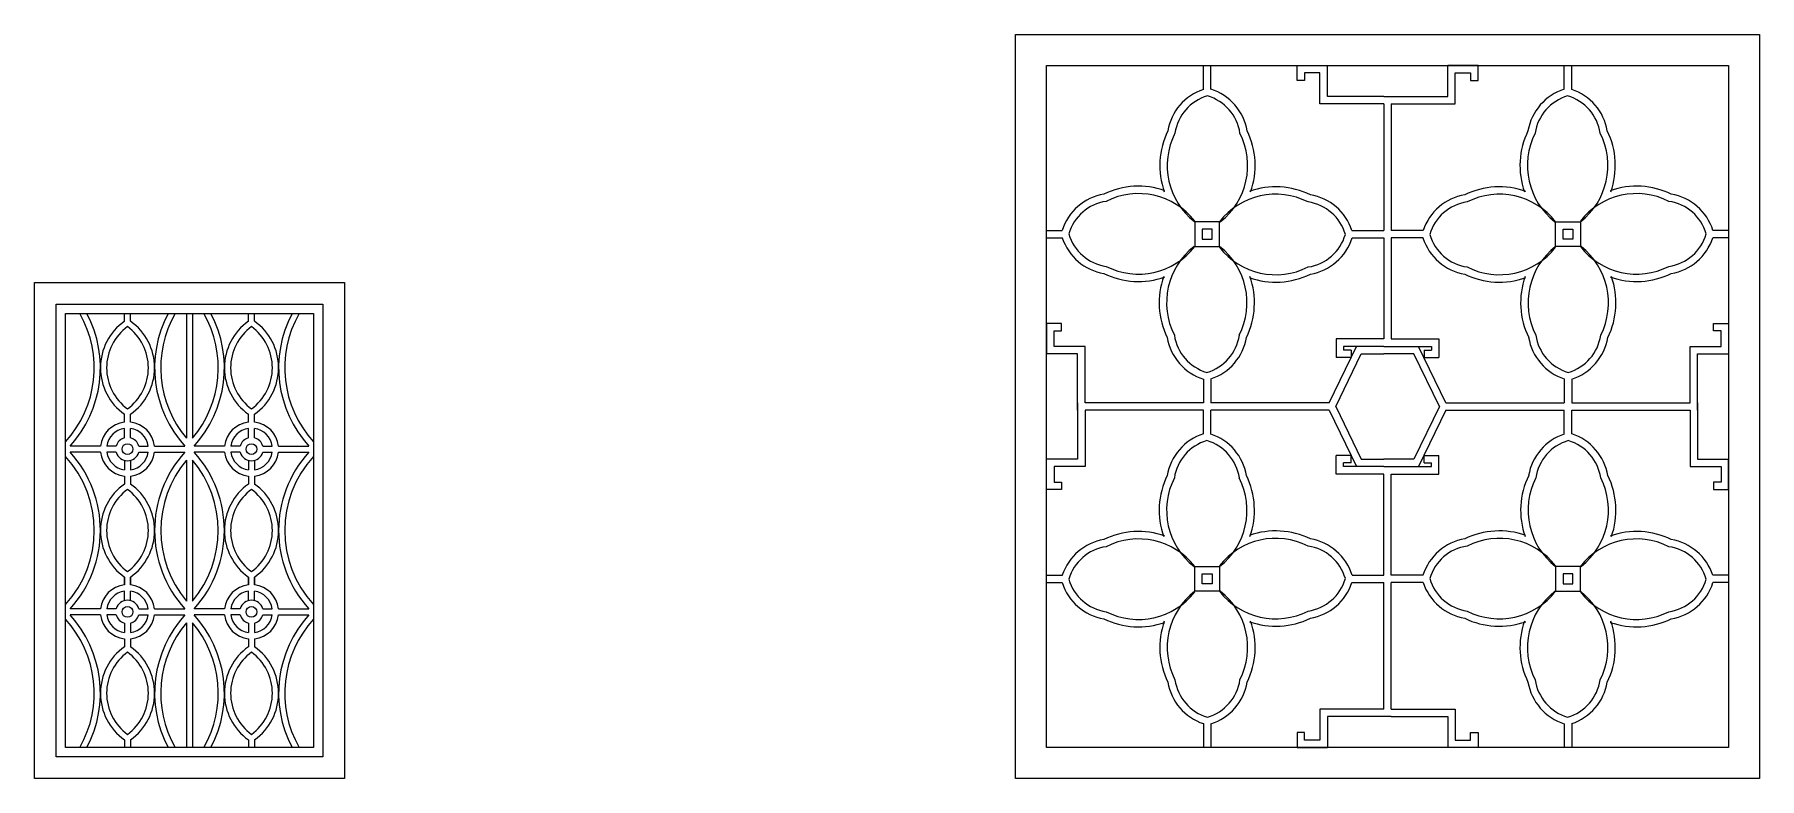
# Model space of a CAD drawing. Header units: millimetres. Extents: x 2621 to 26934, y 11979 to 27988.
# Drawn here: x 8646 to 11428, y 15714 to 16914 of the extents above; entities that cross this region are included whole.
import ezdxf

# ---------------------------------------------------------------- set-up
doc = ezdxf.new("R2010")
doc.units = ezdxf.units.MM

# ---------------------------------------------------------------- blocks, each defined once
blk = doc.blocks.new('A$C35255701')
for p, q in [((0, 0), (0, 800)), ((0, 800), (500, 800)), ((500, 800), (500, 0)), ((35, 35), (35, 765)), ((35, 765), (465, 765)), ((465, 765), (465, 35)), ((50, 50), (50, 750)), ((50, 750), (450, 750)), ((145, 737.5), (145, 750)), ((155, 737.5), (155, 750)), ((245, 750), (245, 548.8)), ((255, 750), (255, 548.8)), ((345, 737.5), (345, 750)), ((355, 737.5), (355, 750)), ((450, 750), (450, 50)), ((145, 574.7), (145, 587.5)), ((155, 574.7), (155, 587.5)), ((345, 574.7), (345, 587.5)), ((355, 574.7), (355, 587.5)), ((145, 549.3), (145, 564.6)), ((155, 549.3), (155, 564.6)), ((345, 549.3), (345, 564.6)), ((355, 549.3), (355, 564.6)), ((106.5, 536.3), (57.3, 536.3)), ((131.9, 536.3), (116.6, 536.3)), ((168.1, 536.3), (183.4, 536.3)), ((193.5, 536.3), (242.7, 536.3)), ((306.5, 536.3), (257.3, 536.3)), ((331.9, 536.3), (316.6, 536.3)), ((368.1, 536.3), (383.4, 536.3)), ((393.5, 536.3), (442.7, 536.3)), ((106.5, 526.3), (57.3, 526.3)), ((131.9, 526.3), (116.6, 526.3)), ((145, 513.2), (145, 497.9)), ((155, 513.2), (155, 497.9)), ((168.1, 526.3), (183.4, 526.3)), ((193.5, 526.3), (242.7, 526.3)), ((245, 513.7), (245, 286.3)), ((255, 513.7), (255, 286.3)), ((306.5, 526.3), (257.3, 526.3)), ((331.9, 526.3), (316.6, 526.3)), ((345, 513.2), (345, 497.9)), ((355, 513.2), (355, 497.9)), ((368.1, 526.3), (383.4, 526.3)), ((393.5, 526.3), (442.7, 526.3)), ((145, 487.8), (145, 475)), ((155, 487.8), (155, 475)), ((345, 487.8), (345, 475)), ((355, 487.8), (355, 475)), ((145, 312.2), (145, 325)), ((145, 325), (145, 312.5)), ((155, 312.2), (155, 325)), ((155, 325), (155, 312.5)), ((345, 325), (345, 312.5)), ((345, 312.2), (345, 325)), ((355, 325), (355, 312.5)), ((355, 312.2), (355, 325)), ((145, 286.8), (145, 302.1)), ((155, 286.8), (155, 302.1)), ((345, 286.8), (345, 302.1)), ((355, 286.8), (355, 302.1)), ((106.5, 273.8), (57.3, 273.8)), ((106.5, 263.8), (57.3, 263.8)), ((131.9, 273.8), (116.6, 273.8)), ((131.9, 263.8), (116.6, 263.8)), ((145, 250.7), (145, 235.4)), ((155, 250.7), (155, 235.4)), ((168.1, 273.8), (183.4, 273.8)), ((168.1, 263.8), (183.4, 263.8)), ((193.5, 273.8), (242.7, 273.8)), ((193.5, 263.8), (242.7, 263.8)), ((245, 251.2), (245, 50)), ((255, 251.2), (255, 50)), ((306.5, 273.8), (257.3, 273.8)), ((306.5, 263.8), (257.3, 263.8)), ((331.9, 273.8), (316.6, 273.8)), ((331.9, 263.8), (316.6, 263.8)), ((345, 250.7), (345, 235.4)), ((355, 250.7), (355, 235.4)), ((368.1, 273.8), (383.4, 273.8)), ((368.1, 263.8), (383.4, 263.8)), ((393.5, 273.8), (442.7, 273.8)), ((393.5, 263.8), (442.7, 263.8)), ((145, 225.3), (145, 212.5)), ((155, 225.3), (155, 212.5)), ((345, 225.3), (345, 212.5)), ((355, 225.3), (355, 212.5)), ((145, 62.5), (145, 50)), ((155, 62.5), (155, 50)), ((345, 62.5), (345, 50)), ((355, 62.5), (355, 50)), ((465, 35), (35, 35)), ((450, 50), (50, 50)), ((500, 0), (0, 0))]:
    blk.add_line(p, q)
for centre in [(150, 531.3), (350, 531.3), (150, 268.8), (350, 268.8)]:
    blk.add_circle(centre, 8.75)
for centre, radius, start, end in [((-81.1, 662.5), 177.4, 317.665, 29.5622), ((-81.1, 662.5), 187.4, 317.6339, 27.842), ((198.3, 662.5), 92, 125.3727, 234.6273), ((198.4, 662.5), 82.1, 126.0906, 233.9094), ((101.6, 662.5), 82.1, 306.0906, 53.9094), ((101.7, 662.5), 92, 305.3727, 54.6273), ((381.1, 662.5), 187.4, 152.158, 222.3661), ((381.1, 662.5), 177.4, 150.4378, 219.878), ((118.9, 662.5), 177.4, 320.122, 29.5622), ((118.9, 662.5), 187.4, 317.6339, 27.842), ((398.3, 662.5), 92, 125.3727, 234.6273), ((398.4, 662.5), 82.1, 126.0906, 233.9094), ((301.6, 662.5), 82.1, 306.0906, 53.9094), ((301.7, 662.5), 92, 305.3727, 54.6273), ((581.1, 662.5), 187.4, 152.158, 222.3661), ((581.1, 662.5), 177.4, 150.4378, 222.335), ((150, 531.3), 43.8, 96.5624, 173.4376), ((150, 531.3), 33.8, 98.5196, 171.4804), ((150, 531.3), 43.8, 6.5624, 83.4376), ((150, 531.3), 33.8, 8.5196, 81.4804), ((350, 531.3), 43.8, 96.5624, 173.4376), ((350, 531.3), 33.8, 98.5196, 171.4804), ((350, 531.3), 43.8, 6.5624, 83.4376), ((350, 531.3), 33.8, 8.5196, 81.4804), ((150, 531.3), 18.8, 105.466, 164.534), ((150, 531.3), 18.8, 15.466, 74.534), ((350, 531.3), 18.8, 105.466, 164.534), ((350, 531.3), 18.8, 15.466, 74.534), ((-81.1, 400), 177.4, 317.665, 42.335), ((-81.1, 400), 187.4, 317.6339, 42.3661), ((150, 531.3), 43.8, 186.5624, 263.4376), ((150, 531.3), 33.8, 188.5196, 261.4804), ((150, 531.3), 18.8, 195.466, 344.534), ((150, 531.3), 43.8, 276.5624, 353.4376), ((150, 531.3), 33.8, 278.5196, 351.4804), ((381.1, 400), 187.4, 137.6339, 222.3661), ((381.1, 400), 177.4, 140.122, 219.878), ((118.9, 400), 177.4, 320.122, 39.878), ((118.9, 400), 187.4, 317.6339, 42.3661), ((350, 531.3), 43.8, 186.5624, 263.4376), ((350, 531.3), 33.8, 188.5196, 261.4804), ((350, 531.3), 18.8, 195.466, 344.534), ((350, 531.3), 33.8, 278.5196, 351.4804), ((350, 531.3), 43.8, 276.5624, 353.4376), ((581.1, 400), 187.4, 137.6339, 222.3661), ((581.1, 400), 177.4, 137.665, 222.335), ((198.3, 400), 92, 125.3727, 234.6273), ((101.7, 400), 92, 305.3727, 54.6273), ((398.3, 400), 92, 125.3727, 234.6273), ((301.7, 400), 92, 305.3727, 54.6273), ((198.4, 400), 82.1, 126.0906, 233.9094), ((101.6, 400), 82.1, 306.0906, 53.9094), ((398.4, 400), 82.1, 126.0906, 233.9094), ((301.6, 400), 82.1, 306.0906, 53.9094), ((150, 268.8), 43.8, 96.5624, 173.4376), ((150, 268.8), 43.8, 6.5624, 83.4376), ((350, 268.8), 43.8, 96.5624, 173.4376), ((350, 268.8), 43.8, 6.5624, 83.4376), ((150, 268.8), 33.8, 98.5196, 171.4804), ((150, 268.8), 18.8, 15.466, 164.534), ((150, 268.8), 33.8, 8.5196, 81.4804), ((350, 268.8), 33.8, 98.5196, 171.4804), ((350, 268.8), 18.8, 15.466, 164.534), ((350, 268.8), 33.8, 8.5196, 81.4804), ((-81.1, 137.5), 177.4, 330.4378, 42.335), ((-81.1, 137.5), 187.4, 332.158, 42.3661), ((150, 268.8), 43.8, 186.5624, 263.4376), ((150, 268.8), 33.8, 188.5196, 261.4804), ((150, 268.8), 18.8, 195.466, 254.534), ((150, 268.8), 18.8, 285.466, 344.534), ((150, 268.8), 43.8, 276.5624, 353.4376), ((150, 268.8), 33.8, 278.5196, 351.4804), ((381.1, 137.5), 187.4, 137.6339, 207.842), ((381.1, 137.5), 177.4, 140.122, 209.5622), ((118.9, 137.5), 177.4, 330.4378, 39.878), ((118.9, 137.5), 187.4, 332.158, 42.3661), ((350, 268.8), 43.8, 186.5624, 263.4376), ((350, 268.8), 33.8, 188.5196, 261.4804), ((350, 268.8), 18.8, 195.466, 254.534), ((350, 268.8), 18.8, 285.466, 344.534), ((350, 268.8), 43.8, 276.5624, 353.4376), ((350, 268.8), 33.8, 278.5196, 351.4804), ((581.1, 137.5), 187.4, 137.6339, 207.842), ((581.1, 137.5), 177.4, 137.665, 209.5622), ((198.3, 137.5), 92, 125.3727, 234.6273), ((198.4, 137.5), 82.1, 126.0906, 233.9094), ((101.6, 137.5), 82.1, 306.0906, 53.9094), ((101.7, 137.5), 92, 305.3727, 54.6273), ((398.3, 137.5), 92, 125.3727, 234.6273), ((398.4, 137.5), 82.1, 126.0906, 233.9094), ((301.6, 137.5), 82.1, 306.0906, 53.9094), ((301.7, 137.5), 92, 305.3727, 54.6273)]:
    blk.add_arc(centre, radius, start, end)
blk = doc.blocks.new('A$C56401FD3')
for p, q in [((0, 0), (0, 1200)), ((0, 1200), (1200, 1200)), ((1200, 1200), (1200, 0)), ((50, 50), (50, 1150)), ((50, 1150), (1150, 1150)), ((303, 1111.5), (303, 1150)), ((315, 1111.8), (315, 1150)), ((454, 1126), (454, 1150)), ((454, 1150), (503, 1150)), ((503, 1100), (503, 1150)), ((697, 1100), (697, 1150)), ((746, 1150), (697, 1150)), ((746, 1126), (746, 1150)), ((885, 1111.8), (885, 1150)), ((897, 1111.5), (897, 1150)), ((1150, 1150), (1150, 50)), ((466, 1126), (454, 1126)), ((491, 1138), (466, 1138)), ((466, 1138), (466, 1126)), ((491, 1088), (491, 1138)), ((709, 1088), (709, 1138)), ((709, 1138), (734, 1138)), ((734, 1138), (734, 1126)), ((734, 1126), (746, 1126)), ((594, 1088), (491, 1088)), ((594, 1100), (503, 1100)), ((594, 1100), (697, 1100)), ((594, 1088), (594, 884)), ((606, 1088), (606, 884)), ((606, 1088), (709, 1088)), ((289, 898), (289, 858)), ((329, 898), (289, 898)), ((329, 858), (329, 898)), ((871, 858), (871, 898)), ((871, 898), (911, 898)), ((911, 898), (911, 858)), ((50, 884), (75.1, 884)), ((50, 872), (75.5, 872)), ((301, 886), (301, 870)), ((317, 886), (301, 886)), ((301, 870), (317, 870)), ((317, 870), (317, 886)), ((542.5, 884), (594, 884)), ((542.8, 872), (594, 872)), ((594, 872), (594, 709)), ((657.5, 884), (606, 884)), ((606, 872), (606, 709)), ((657.2, 872), (606, 872)), ((883, 870), (883, 886)), ((883, 886), (899, 886)), ((899, 870), (883, 870)), ((899, 886), (899, 870)), ((1150, 872), (1124.5, 872)), ((1150, 884), (1124.9, 884)), ((289, 858), (329, 858)), ((911, 858), (871, 858)), ((74, 734), (50, 734)), ((50, 734), (50, 685)), ((74, 722), (74, 734)), ((1126, 722), (1126, 734)), ((1126, 734), (1150, 734)), ((1150, 734), (1150, 685)), ((62, 697), (62, 722)), ((62, 722), (74, 722)), ((112, 697), (62, 697)), ((112, 606), (112, 697)), ((505.9, 606), (550, 697)), ((594, 709), (517.2, 709)), ((517.2, 709), (517.2, 679)), ((544.5, 697), (529.2, 697)), ((529.2, 697), (529.2, 691)), ((594, 697), (544.5, 697)), ((594, 697), (655.5, 697)), ((606, 709), (682.8, 709)), ((694.1, 606), (650, 697)), ((655.5, 697), (670.8, 697)), ((670.8, 697), (670.8, 691)), ((682.8, 709), (682.8, 679)), ((1088, 697), (1138, 697)), ((1088, 606), (1088, 697)), ((1138, 722), (1126, 722)), ((1138, 697), (1138, 722)), ((100, 685), (50, 685)), ((100, 594), (100, 685)), ((516.4, 600), (557.5, 685)), ((541.2, 679), (517.2, 679)), ((541.2, 691), (529.2, 691)), ((541.2, 691), (541.2, 679)), ((557.5, 685), (594, 685)), ((642.5, 685), (594, 685)), ((683.6, 600), (642.5, 685)), ((658.8, 691), (670.8, 691)), ((658.8, 691), (658.8, 679)), ((658.8, 679), (682.8, 679)), ((1100, 685), (1150, 685)), ((1100, 594), (1100, 685)), ((303, 644.2), (303, 606)), ((315, 644.5), (315, 606)), ((885, 644.5), (885, 606)), ((897, 644.2), (897, 606)), ((100, 606), (100, 515)), ((303, 606), (112, 606)), ((303, 606), (112, 606)), ((303, 594), (112, 594)), ((303, 594), (112, 594)), ((112, 594), (112, 503)), ((303, 555.8), (303, 594)), ((505.9, 606), (315, 606)), ((505.9, 606), (315, 606)), ((505.9, 594), (315, 594)), ((505.9, 594), (315, 594)), ((315, 555.5), (315, 594)), ((505.9, 594), (550, 503)), ((516.4, 600), (557.5, 515)), ((683.6, 600), (642.5, 515)), ((694.1, 594), (650, 503)), ((694.1, 606), (885, 606)), ((694.1, 606), (885, 606)), ((694.1, 594), (885, 594)), ((694.1, 594), (885, 594)), ((885, 555.5), (885, 594)), ((897, 606), (1088, 606)), ((897, 606), (1088, 606)), ((897, 594), (1088, 594)), ((897, 594), (1088, 594)), ((897, 555.8), (897, 594)), ((1088, 594), (1088, 503)), ((1100, 606), (1100, 515)), ((100, 515), (50, 515)), ((50, 466), (50, 515)), ((112, 503), (62, 503)), ((62, 503), (62, 478)), ((541.2, 521), (517.2, 521)), ((517.2, 491), (517.2, 521)), ((529.2, 503), (529.2, 509)), ((541.2, 509), (529.2, 509)), ((544.5, 503), (529.2, 503)), ((541.2, 509), (541.2, 521)), ((594, 503), (544.5, 503)), ((557.5, 515), (594, 515)), ((642.5, 515), (594, 515)), ((594, 503), (655.5, 503)), ((655.5, 503), (670.8, 503)), ((658.8, 509), (658.8, 521)), ((658.8, 521), (682.8, 521)), ((658.8, 509), (670.8, 509)), ((670.8, 503), (670.8, 509)), ((682.8, 491), (682.8, 521)), ((1088, 503), (1138, 503)), ((1100, 515), (1150, 515)), ((1138, 503), (1138, 478)), ((1150, 466), (1150, 515)), ((62, 478), (74, 478)), ((74, 478), (74, 466)), ((594, 491), (517.2, 491)), ((594, 328), (594, 491)), ((606, 491), (682.8, 491)), ((606, 328), (606, 491)), ((1138, 478), (1126, 478)), ((1126, 478), (1126, 466)), ((74, 466), (50, 466)), ((1126, 466), (1150, 466)), ((289, 302), (289, 342)), ((289, 342), (329, 342)), ((329, 342), (329, 302)), ((911, 342), (871, 342)), ((871, 342), (871, 302)), ((911, 302), (911, 342)), ((50, 328), (75.5, 328)), ((50, 316), (75.1, 316)), ((301, 314), (301, 330)), ((301, 330), (317, 330)), ((317, 314), (301, 314)), ((317, 330), (317, 314)), ((542.5, 316), (594, 316)), ((542.8, 328), (594, 328)), ((594, 112), (594, 316)), ((657.2, 328), (606, 328)), ((657.5, 316), (606, 316)), ((606, 112), (606, 316)), ((899, 330), (883, 330)), ((883, 330), (883, 314)), ((883, 314), (899, 314)), ((899, 314), (899, 330)), ((1150, 328), (1124.5, 328)), ((1150, 316), (1124.9, 316)), ((329, 302), (289, 302)), ((871, 302), (911, 302)), ((594, 112), (491, 112)), ((491, 112), (491, 62)), ((606, 112), (709, 112)), ((709, 112), (709, 62)), ((303, 88.5), (303, 50)), ((315, 88.2), (315, 50)), ((503, 100), (503, 50)), ((606, 100), (503, 100)), ((606, 100), (697, 100)), ((697, 100), (697, 50)), ((885, 88.2), (885, 50)), ((897, 88.5), (897, 50)), ((466, 74), (454, 74)), ((454, 74), (454, 50)), ((466, 62), (466, 74)), ((491, 62), (466, 62)), ((709, 62), (734, 62)), ((734, 62), (734, 74)), ((734, 74), (746, 74)), ((746, 74), (746, 50)), ((1150, 50), (50, 50)), ((454, 50), (503, 50)), ((746, 50), (697, 50)), ((1200, 0), (0, 0))]:
    blk.add_line(p, q)
for centre, radius, start, end in [((330.1, 1030.1), 85.8, 108.433, 170.3204), ((330.1, 1030.1), 73.8, 106.2226, 171.6488), ((288.9, 1030.1), 73.8, 8.3512, 73.7774), ((288.9, 1030.1), 85.8, 9.6796, 72.2845), ((911.1, 1030.1), 85.8, 107.7155, 170.3204), ((911.1, 1030.1), 73.8, 106.2226, 171.6488), ((869.9, 1030.1), 73.8, 8.3512, 73.7774), ((869.9, 1030.1), 85.8, 9.6796, 71.567), ((359.6, 988.7), 127, 153.916, 199.5448), ((359.6, 988.7), 115, 153.0418, 232.1007), ((259.4, 988.7), 115, 307.8993, 26.9582), ((259.4, 988.7), 127, 340.4552, 26.084), ((940.6, 988.7), 127, 153.916, 199.5448), ((940.6, 988.7), 115, 153.0418, 232.1007), ((840.4, 988.7), 115, 307.8993, 26.9582), ((840.4, 988.7), 127, 340.4552, 26.084), ((198.2, 828.4), 127, 70.4552, 116.084), ((419.7, 827.4), 127, 63.916, 109.5448), ((780.3, 827.4), 127, 70.4552, 116.084), ((1001.8, 828.4), 127, 63.916, 109.5448), ((156.8, 857.9), 85.8, 99.6796, 162.2845), ((156.8, 857.9), 73.8, 98.3512, 163.7774), ((198.2, 828.4), 115, 37.8993, 116.9582), ((419.7, 827.4), 115, 63.0418, 142.1007), ((461.1, 856.9), 73.8, 16.2226, 81.6488), ((461.1, 856.9), 85.8, 18.433, 80.3204), ((738.9, 856.9), 85.8, 99.6796, 161.567), ((738.9, 856.9), 73.8, 98.3512, 163.7774), ((780.3, 827.4), 115, 37.8993, 116.9582), ((1001.8, 828.4), 115, 63.0418, 142.1007), ((1043.2, 857.9), 73.8, 16.2226, 81.6488), ((1043.2, 857.9), 85.8, 17.7155, 80.3204), ((156.8, 899.1), 85.8, 198.433, 260.3204), ((156.8, 899.1), 73.8, 196.2226, 261.6488), ((461.1, 898.1), 73.8, 278.3512, 343.7774), ((461.1, 898.1), 85.8, 279.6796, 342.2845), ((738.9, 898.1), 85.8, 197.7155, 260.3204), ((738.9, 898.1), 73.8, 196.2226, 261.6488), ((1043.2, 899.1), 73.8, 278.3512, 343.7774), ((1043.2, 899.1), 85.8, 279.6796, 341.567), ((198.2, 928.6), 115, 243.0418, 322.1007), ((358.6, 767.3), 115, 127.8993, 206.9582), ((258.3, 767.3), 115, 333.0418, 52.1007), ((419.7, 927.6), 115, 217.8993, 296.9582), ((780.3, 927.6), 115, 243.0418, 322.1007), ((941.7, 767.3), 115, 127.8993, 206.9582), ((1001.8, 928.6), 115, 217.8993, 296.9582), ((841.4, 767.3), 115, 333.0418, 52.1007), ((198.2, 928.6), 127, 243.916, 289.5448), ((358.6, 767.3), 127, 160.4552, 206.084), ((258.3, 767.3), 127, 333.916, 19.5448), ((419.7, 927.6), 127, 250.4552, 296.084), ((780.3, 927.6), 127, 243.916, 289.5448), ((941.7, 767.3), 127, 160.4552, 206.084), ((841.4, 767.3), 127, 333.916, 19.5448), ((1001.8, 928.6), 127, 250.4552, 296.084), ((329.1, 725.9), 85.8, 189.6796, 252.2845), ((329.1, 725.9), 73.8, 188.3512, 253.7774), ((287.9, 725.9), 73.8, 286.2226, 351.6488), ((287.9, 725.9), 85.8, 288.433, 350.3204), ((912.1, 725.9), 85.8, 189.6796, 251.567), ((912.1, 725.9), 73.8, 188.3512, 253.7774), ((870.9, 725.9), 73.8, 286.2226, 351.6488), ((870.9, 725.9), 85.8, 287.7155, 350.3204), ((329.1, 474.1), 85.8, 107.7155, 170.3204), ((329.1, 474.1), 73.8, 106.2226, 171.6488), ((287.9, 474.1), 73.8, 8.3512, 73.7774), ((287.9, 474.1), 85.8, 9.6796, 71.567), ((912.1, 474.1), 85.8, 108.433, 170.3204), ((912.1, 474.1), 73.8, 106.2226, 171.6488), ((870.9, 474.1), 73.8, 8.3512, 73.7774), ((870.9, 474.1), 85.8, 9.6796, 72.2845), ((358.6, 432.7), 127, 153.916, 199.5448), ((358.6, 432.7), 115, 153.0418, 232.1007), ((258.3, 432.7), 115, 307.8993, 26.9582), ((258.3, 432.7), 127, 340.4552, 26.084), ((941.7, 432.7), 127, 153.916, 199.5448), ((941.7, 432.7), 115, 153.0418, 232.1007), ((841.4, 432.7), 115, 307.8993, 26.9582), ((841.4, 432.7), 127, 340.4552, 26.084), ((198.2, 271.4), 127, 70.4552, 116.084), ((419.7, 272.4), 127, 63.916, 109.5448), ((780.3, 272.4), 127, 70.4552, 116.084), ((1001.8, 271.4), 127, 63.916, 109.5448), ((156.8, 300.9), 85.8, 99.6796, 161.567), ((156.8, 300.9), 73.8, 98.3512, 163.7774), ((198.2, 271.4), 115, 37.8993, 116.9582), ((419.7, 272.4), 115, 63.0418, 142.1007), ((461.1, 301.9), 73.8, 16.2226, 81.6488), ((461.1, 301.9), 85.8, 17.7155, 80.3204), ((738.9, 301.9), 85.8, 99.6796, 162.2845), ((738.9, 301.9), 73.8, 98.3512, 163.7774), ((780.3, 272.4), 115, 37.8993, 116.9582), ((1001.8, 271.4), 115, 63.0418, 142.1007), ((1043.2, 300.9), 73.8, 16.2226, 81.6488), ((1043.2, 300.9), 85.8, 18.433, 80.3204), ((156.8, 342.1), 85.8, 197.7155, 260.3204), ((156.8, 342.1), 73.8, 196.2226, 261.6488), ((461.1, 343.1), 73.8, 278.3512, 343.7774), ((461.1, 343.1), 85.8, 279.6796, 341.567), ((738.9, 343.1), 85.8, 198.433, 260.3204), ((738.9, 343.1), 73.8, 196.2226, 261.6488), ((1043.2, 342.1), 73.8, 278.3512, 343.7774), ((1043.2, 342.1), 85.8, 279.6796, 342.2845), ((198.2, 371.6), 115, 243.0418, 322.1007), ((359.6, 211.3), 115, 127.8993, 206.9582), ((419.7, 372.6), 115, 217.8993, 296.9582), ((259.4, 211.3), 115, 333.0418, 52.1007), ((780.3, 372.6), 115, 243.0418, 322.1007), ((940.6, 211.3), 115, 127.8993, 206.9582), ((840.4, 211.3), 115, 333.0418, 52.1007), ((1001.8, 371.6), 115, 217.8993, 296.9582), ((198.2, 371.6), 127, 243.916, 289.5448), ((359.6, 211.3), 127, 160.4552, 206.084), ((259.4, 211.3), 127, 333.916, 19.5448), ((419.7, 372.6), 127, 250.4552, 296.084), ((780.3, 372.6), 127, 243.916, 289.5448), ((940.6, 211.3), 127, 160.4552, 206.084), ((840.4, 211.3), 127, 333.916, 19.5448), ((1001.8, 371.6), 127, 250.4552, 296.084), ((330.1, 169.9), 85.8, 189.6796, 251.567), ((330.1, 169.9), 73.8, 188.3512, 253.7774), ((288.9, 169.9), 73.8, 286.2226, 351.6488), ((288.9, 169.9), 85.8, 287.7155, 350.3204), ((911.1, 169.9), 85.8, 189.6796, 252.2845), ((911.1, 169.9), 73.8, 188.3512, 253.7774), ((869.9, 169.9), 73.8, 286.2226, 351.6488), ((869.9, 169.9), 85.8, 288.433, 350.3204)]:
    blk.add_arc(centre, radius, start, end)

msp = doc.modelspace()

# ---------------------------------------------------------------- block references
for name, p in [('A$C56401FD3', (10228.3, 15713.8)), ('A$C35255701', (8645.8, 15713.8))]:
    msp.add_blockref(name, p)

doc.saveas('drawing.dxf')
